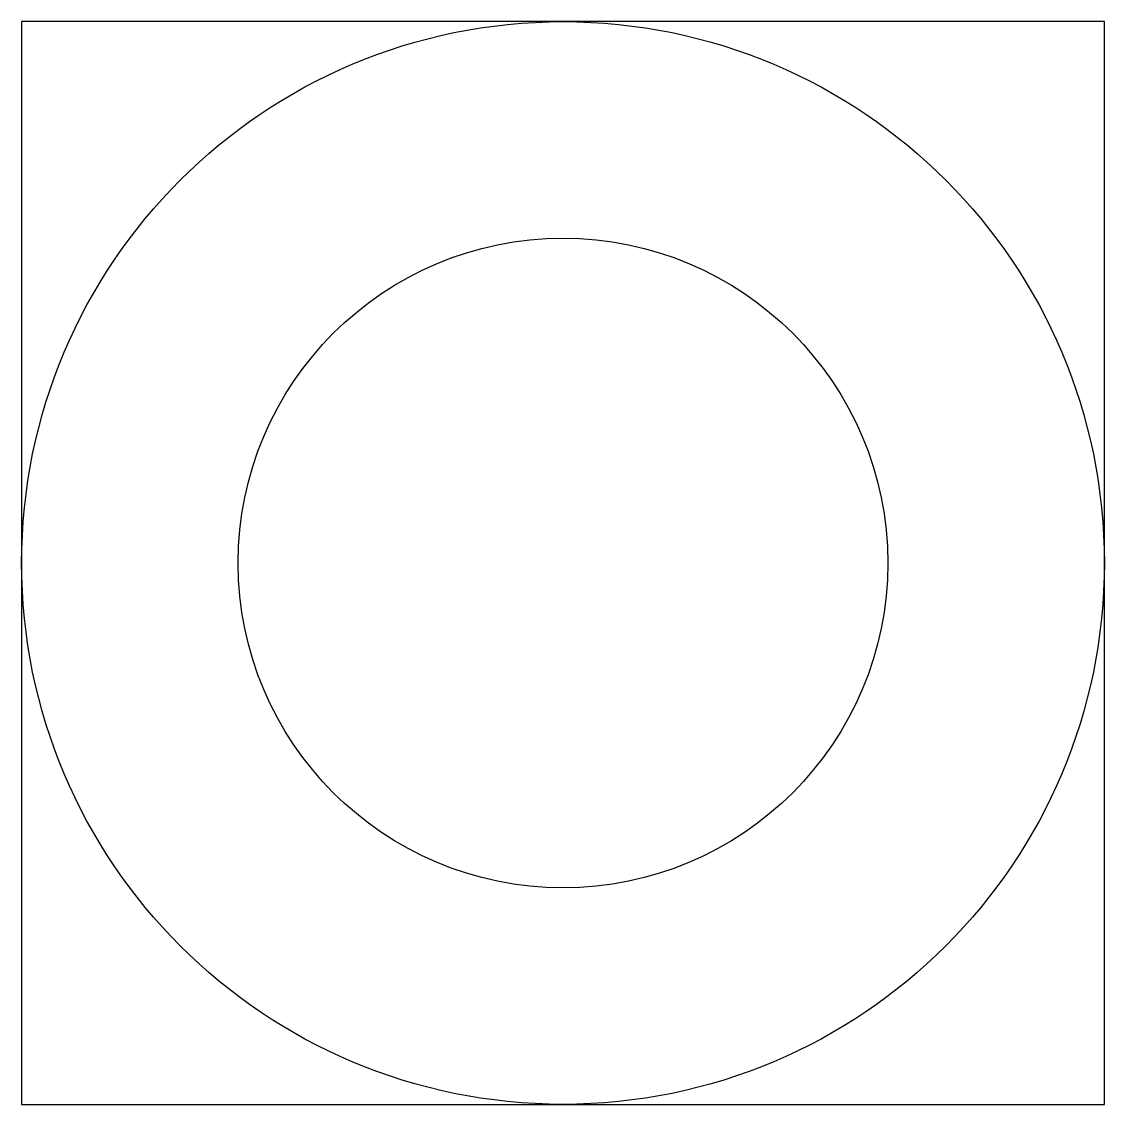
# Model space of a CAD drawing. Header units: metres. Extents: x -2 to 2, y -2 to 2.
import ezdxf

# ---------------------------------------------------------------- set-up
doc = ezdxf.new("R2010")
doc.units = ezdxf.units.M
doc.layers.get('0').update_dxf_attribs({"color": 150})

msp = doc.modelspace()

# ---------------------------------------------------------------- linework, layer by layer
msp.add_lwpolyline([(-2, -2), (2, -2), (2, 2), (-2, 2)], close=True)
for radius in [2, 1.2]:
    msp.add_circle((0, 0), radius)

doc.saveas('drawing.dxf')
